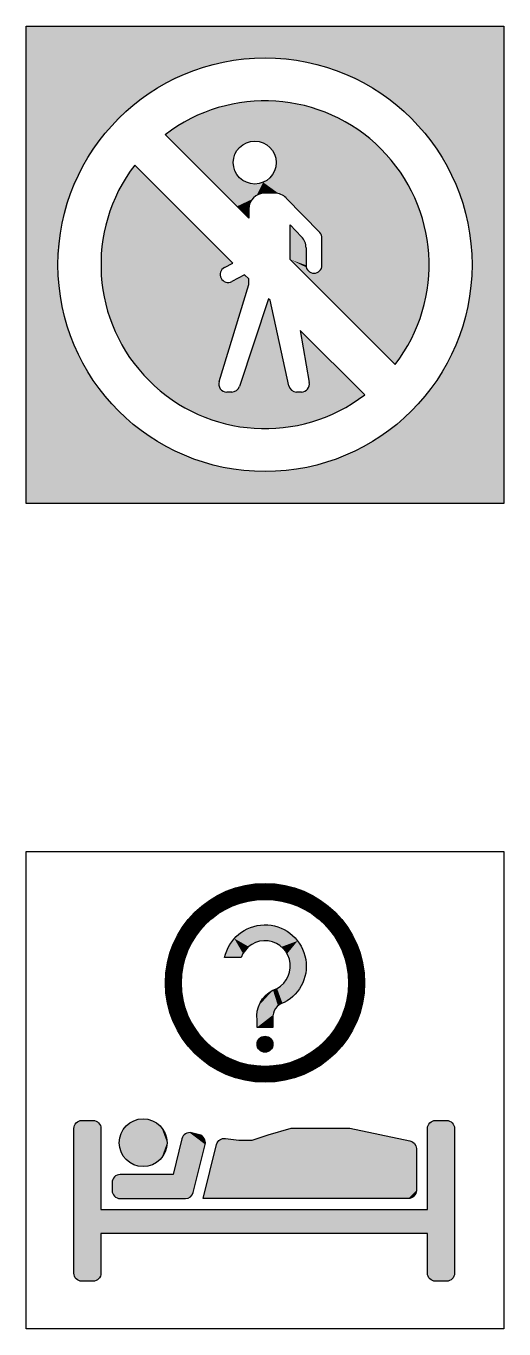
# Model space of a CAD drawing. Extents: x 1216 to 44401, y 2119 to 23617.
# Drawn here: x 34131 to 35131, y 7516 to 10246 of the extents above; entities that cross this region are included whole.
import ezdxf

# ---------------------------------------------------------------- set-up
doc = ezdxf.new("R2010")
doc.units = 0
doc.header["$LTSCALE"] = 10
doc.header["$MEASUREMENT"] = 0
doc.layers.get('0').update_dxf_attribs({"linetype": 'CONTINUOUS'})

# ---------------------------------------------------------------- blocks, each defined once
blk = doc.blocks.new('A$C71E14613')
at = {"color": 142, "true_color": 0x0094d4}
for p, q in [((465.9, 597.8), (291.1, 772.5)), ((432.8, 503.6), (227.5, 708.9)), ((520.3, 650), (499.2, 650)), ((614.5, 567.2), (544.3, 639.8)), ((465.9, 616.7), (465.9, 597.8)), ((552.5, 583.3), (576.5, 558.5)), ((552.5, 511.1), (552.5, 583.3)), ((619.2, 498.9), (619.2, 555.6)), ((585.9, 535.4), (585.9, 498.9)), ((415.1, 494.3), (432.8, 503.6)), ((772.5, 291.1), (552.5, 511.1)), ((457.4, 478.9), (430.6, 464.8)), ((465.9, 470.5), (457.4, 478.9)), ((465.9, 458.7), (465.9, 470.5)), ((404.2, 255.3), (465.9, 458.7)), ((507.6, 428.7), (446.3, 244.7)), ((510.9, 425.5), (507.6, 428.7)), ((549.7, 246.5), (510.9, 425.5)), ((573.8, 362.5), (592.5, 253.5)), ((708.9, 227.5), (573.8, 362.5)), ((430.5, 233.3), (420, 233.3)), ((576.2, 233.3), (566, 233.3))]:
    blk.add_line(p, q, dxfattribs=at)
blk.add_lwpolyline([(0, 0), (0, 1000), (1000, 1000), (1000, 0)], close=True, dxfattribs=at)
for centre, radius in [((500, 500), 433.3), ((478.6, 714.1), 45)]:
    blk.add_circle(centre, radius, dxfattribs=at)
for centre, radius, start, end in [((500, 500), 343.3, 322.5313, 127.4687), ((500, 500), 343.3, 142.5313, 307.4687), ((499.2, 616.7), 33.3, 90, 180), ((520.3, 616.7), 33.3, 44.0322, 90), ((552.5, 535.4), 33.3, 0, 44.0322), ((602.5, 555.6), 16.7, 0, 44.0322), ((422.8, 479.5), 16.7, 117.7458, 207.7458), ((602.5, 498.9), 16.7, 180, 270), ((602.5, 498.9), 16.7, 270, 0), ((422.8, 479.5), 16.7, 207.7458, 297.7458), ((420, 250), 16.7, 161.5651, 270), ((566, 250), 16.7, 192.2251, 270), ((576.2, 250), 16.7, 270, 12.2251), ((430.5, 250), 16.7, 270, 341.5651)]:
    blk.add_arc(centre, radius, start, end, dxfattribs=at)
at = {"color": 142, "linetype": 'CONTINUOUS', "true_color": 0x0094d4}
for points in [[(0, 1000), (351.7, 907.2), (424.6, 926.7)], [(0, 1000), (283.2, 875.2), (351.7, 907.2)], [(851.9, 1000), (0, 1000), (575.1, 926.8)], [(0, 1000), (499.8, 933.3), (575.1, 926.8)], [(0, 1000), (424.6, 926.7), (499.8, 933.3)], [(0, 1000), (221.4, 831.9), (283.2, 875.2)], [(0, 1000), (168, 778.5), (221.4, 831.9)], [(0, 1000), (0, 216.4), (73.2, 575.2)], [(0, 1000), (124.7, 716.6), (168, 778.5)], [(0, 1000), (92.8, 648.2), (124.7, 716.6)], [(0, 1000), (73.2, 575.2), (92.8, 648.2)], [(851.9, 1000), (575.1, 926.8), (648, 907.3)], [(716.5, 875.4), (851.9, 1000), (648, 907.3)], [(851.9, 1000), (716.5, 875.4), (724.3, 870.8)], [(851.9, 1000), (724.3, 870.8), (732, 866)], [(851.9, 1000), (732, 866), (739.6, 861.1)], [(851.9, 1000), (739.6, 861.1), (747.1, 856)], [(851.9, 1000), (747.1, 856), (754.5, 850.8)], [(851.9, 1000), (754.5, 850.8), (761.7, 845.4)], [(851.9, 1000), (761.7, 845.4), (768.9, 839.8)], [(851.9, 1000), (768.9, 839.8), (775.9, 834.1)], [(851.9, 1000), (775.9, 834.1), (782.9, 828.3)], [(851.9, 1000), (782.9, 828.3), (789.7, 822.3)], [(851.9, 1000), (789.7, 822.3), (796.3, 816.2)], [(802.9, 809.9), (851.9, 1000), (796.3, 816.2)], [(802.9, 809.9), (886.7, 1000), (851.9, 1000)], [(1000, 1000), (802.9, 809.9), (822.8, 789.1)], [(1000, 1000), (886.7, 1000), (802.9, 809.9)], [(1000, 1000), (822.8, 789.1), (841.3, 767.1)], [(1000, 1000), (841.3, 767.1), (858.2, 743.8)], [(1000, 1000), (858.2, 743.8), (873.6, 719.5)], [(1000, 1000), (873.6, 719.5), (887.4, 694.2)], [(1000, 1000), (887.4, 694.2), (899.4, 668.1)], [(1000, 1000), (899.4, 668.1), (909.7, 641.2)], [(1000, 1000), (909.7, 641.2), (918.1, 613.7)], [(1000, 1000), (918.1, 613.7), (924.8, 585.8)], [(1000, 1000), (924.8, 585.8), (929.5, 557.4)], [(1000, 1000), (929.4, 441.4), (1000, 0)], [(1000, 1000), (933.3, 500), (929.4, 441.4)], [(1000, 1000), (929.5, 557.4), (932.4, 528.8)], [(1000, 1000), (932.4, 528.8), (933.3, 500)], [(587.4, 832), (291.1, 772.5), (478.6, 759.1)], [(587.4, 832), (316.8, 790.4), (291.1, 772.5)], [(587.4, 832), (344, 805.8), (316.8, 790.4)], [(587.4, 832), (372.5, 818.8), (344, 805.8)], [(587.4, 832), (402, 829.1), (372.5, 818.8)], [(587.4, 832), (432.4, 836.6), (402, 829.1)], [(587.4, 832), (463.3, 841.4), (432.4, 836.6)], [(587.4, 832), (494.5, 843.3), (463.3, 841.4)], [(587.4, 832), (478.6, 759.1), (486.4, 758.5)], [(587.4, 832), (486.4, 758.5), (494, 756.4)], [(587.4, 832), (494, 756.4), (501.1, 753.1)], [(587.4, 832), (525.8, 842.4), (494.5, 843.3)], [(587.4, 832), (501.1, 753.1), (507.5, 748.6)], [(587.4, 832), (507.5, 748.6), (513, 743.1)], [(587.4, 832), (513, 743.1), (517.5, 736.6)], [(587.4, 832), (517.5, 736.6), (520.8, 729.5)], [(520, 696.5), (519.2, 694.9), (587.4, 832)], [(519.2, 694.9), (617.2, 822.7), (587.4, 832)], [(519.2, 694.9), (646.1, 810.7), (617.2, 822.7)], [(520.6, 698.2), (520, 696.5), (587.4, 832)], [(521.2, 699.9), (520.6, 698.2), (587.4, 832)], [(587.4, 832), (520.8, 729.5), (522.9, 721.9)], [(521.8, 701.6), (521.2, 699.9), (587.4, 832)], [(522.3, 703.4), (521.8, 701.6), (587.4, 832)], [(522.7, 705.1), (522.3, 703.4), (587.4, 832)], [(523, 706.9), (522.7, 705.1), (587.4, 832)], [(523.6, 714.1), (587.4, 832), (522.9, 721.9)], [(523.2, 708.7), (523, 706.9), (587.4, 832)], [(523.4, 710.5), (523.2, 708.7), (587.4, 832)], [(523.5, 712.3), (523.4, 710.5), (587.4, 832)], [(523.6, 714.1), (523.5, 712.3), (587.4, 832)], [(587.4, 832), (556.8, 838.6), (525.8, 842.4)], [(519.2, 694.9), (518.4, 693.2), (646.1, 810.7)], [(763.4, 720.3), (646.1, 810.7), (518.4, 693.2)], [(763.4, 720.3), (657.3, 805.2), (646.1, 810.7)], [(763.4, 720.3), (668.2, 799.3), (657.3, 805.2)], [(763.4, 720.3), (678.9, 793), (668.2, 799.3)], [(763.4, 720.3), (689.4, 786.3), (678.9, 793)], [(291.1, 772.5), (456.1, 753.1), (463.2, 756.4)], [(291.1, 772.5), (449.6, 748.6), (456.1, 753.1)], [(291.1, 772.5), (444.1, 743.1), (449.6, 748.6)], [(291.1, 772.5), (439.6, 736.6), (444.1, 743.1)], [(291.1, 772.5), (436.3, 729.5), (439.6, 736.6)], [(291.1, 772.5), (434.2, 721.9), (436.3, 729.5)], [(291.1, 772.5), (433.6, 714.1), (434.2, 721.9)], [(291.1, 772.5), (434.2, 706.8), (433.6, 714.1)], [(291.1, 772.5), (441.3, 622.3), (434.2, 706.8)], [(291.1, 772.5), (470.7, 758.5), (478.6, 759.1)], [(291.1, 772.5), (463.2, 756.4), (470.7, 758.5)], [(763.4, 720.3), (699.7, 779.3), (689.4, 786.3)], [(763.4, 720.3), (709.7, 771.9), (699.7, 779.3)], [(763.4, 720.3), (719.4, 764.1), (709.7, 771.9)], [(763.4, 720.3), (728.8, 756), (719.4, 764.1)], [(763.4, 720.3), (737.9, 747.5), (728.8, 756)], [(763.4, 720.3), (746.7, 738.8), (737.9, 747.5)], [(763.4, 720.3), (755.2, 729.7), (746.7, 738.8)], [(763.4, 720.3), (496.1, 672.7), (539.2, 644.1)], [(763.4, 720.3), (498.4, 673.7), (496.1, 672.7)], [(763.4, 720.3), (500.7, 675), (498.4, 673.7)], [(763.4, 720.3), (502.9, 676.3), (500.7, 675)], [(763.4, 720.3), (505, 677.7), (502.9, 676.3)], [(763.4, 720.3), (507.1, 679.3), (505, 677.7)], [(763.4, 720.3), (509, 681), (507.1, 679.3)], [(763.4, 720.3), (510.9, 682.8), (509, 681)], [(763.4, 720.3), (512.6, 684.7), (510.9, 682.8)], [(763.4, 720.3), (514.2, 686.7), (512.6, 684.7)], [(763.4, 720.3), (515.8, 688.8), (514.2, 686.7)], [(763.4, 720.3), (517.2, 691), (515.8, 688.8)], [(763.4, 720.3), (518.4, 693.2), (517.2, 691)], [(763.4, 720.3), (539.2, 644.1), (541, 642.8)], [(763.4, 720.3), (541, 642.8), (542.7, 641.4)], [(763.4, 720.3), (542.7, 641.4), (544.3, 639.8)], [(763.4, 720.3), (544.3, 639.8), (614.5, 567.2)], [(763.4, 720.3), (614.5, 567.2), (615.2, 566.4)], [(763.4, 720.3), (615.2, 566.4), (615.9, 565.6)], [(763.4, 720.3), (615.9, 565.6), (616.5, 564.7)], [(763.4, 720.3), (616.5, 564.7), (617, 563.8)], [(763.4, 720.3), (617, 490.5), (634.8, 428.8)], [(763.4, 720.3), (617.9, 492.5), (617, 490.5)], [(763.4, 720.3), (617, 563.8), (617.5, 562.8)], [(763.4, 720.3), (617.5, 562.8), (618, 561.8)], [(763.4, 720.3), (618.6, 494.5), (617.9, 492.5)], [(763.4, 720.3), (618, 561.8), (618.3, 560.8)], [(763.4, 720.3), (618.3, 560.8), (618.6, 559.8)], [(763.4, 720.3), (619, 496.7), (618.6, 494.5)], [(763.4, 720.3), (618.6, 559.8), (618.9, 558.8)], [(763.4, 720.3), (618.9, 558.8), (619.1, 557.7)], [(763.4, 720.3), (619.2, 498.9), (619, 496.7)], [(763.4, 720.3), (619.1, 557.7), (619.2, 556.7)], [(763.4, 720.3), (619.2, 555.6), (619.2, 498.9)], [(763.4, 720.3), (619.2, 556.7), (619.2, 555.6)], [(763.4, 720.3), (634.8, 428.8), (772.5, 291.1)], [(763.4, 720.3), (836.2, 430.5), (841.9, 468.7)], [(763.4, 720.3), (826.3, 393.2), (836.2, 430.5)], [(763.4, 720.3), (812.2, 357.2), (826.3, 393.2)], [(763.4, 720.3), (794.2, 323.1), (812.2, 357.2)], [(763.4, 720.3), (772.5, 291.1), (794.2, 323.1)], [(763.4, 720.3), (805.9, 655.9), (786.4, 689.3)], [(763.4, 720.3), (821.5, 620.6), (805.9, 655.9)], [(763.4, 720.3), (833, 583.7), (821.5, 620.6)], [(763.4, 720.3), (840.3, 545.8), (833, 583.7)], [(763.4, 720.3), (843.3, 507.3), (840.3, 545.8)], [(763.4, 720.3), (841.9, 468.7), (843.3, 507.3)], [(227.5, 708.9), (156.7, 493.3), (158.5, 464.5)], [(227.5, 708.9), (157.4, 522.2), (156.7, 493.3)], [(227.5, 708.9), (160.5, 550.9), (157.4, 522.2)], [(227.5, 708.9), (158.5, 464.5), (162.7, 435.9)], [(227.5, 708.9), (166, 579.3), (160.5, 550.9)], [(227.5, 708.9), (162.7, 435.9), (169.3, 407.8)], [(227.5, 708.9), (173.8, 607.1), (166, 579.3)], [(227.5, 708.9), (169.3, 407.8), (178.2, 380.3)], [(227.5, 708.9), (184, 634.2), (173.8, 607.1)], [(227.5, 708.9), (178.2, 380.3), (375, 561.3)], [(227.5, 708.9), (196.4, 660.3), (184, 634.2)], [(227.5, 708.9), (210.9, 685.2), (196.4, 660.3)], [(441.3, 622.3), (436, 699.6), (434.2, 706.8)], [(441.3, 622.3), (438.9, 692.9), (436, 699.6)], [(441.3, 622.3), (442.9, 686.7), (438.9, 692.9)], [(441.3, 622.3), (447.9, 681.2), (442.9, 686.7)], [(441.3, 622.3), (453.7, 676.6), (447.9, 681.2)], [(441.3, 622.3), (460.1, 673.1), (453.7, 676.6)], [(441.3, 622.3), (467.1, 670.6), (460.1, 673.1)], [(441.3, 622.3), (496.1, 672.7), (489, 670.4)], [(496.1, 672.7), (441.3, 622.3), (482.5, 645.5)], [(441.3, 622.3), (474.4, 669.3), (467.1, 670.6)], [(441.3, 622.3), (489, 670.4), (481.8, 669.2)], [(441.3, 622.3), (481.8, 669.2), (474.4, 669.3)], [(496.1, 672.7), (482.5, 645.5), (486.4, 647.5)], [(496.1, 672.7), (486.4, 647.5), (490.6, 648.9)], [(496.1, 672.7), (490.6, 648.9), (494.8, 649.7)], [(496.1, 672.7), (494.8, 649.7), (499.2, 650)], [(496.1, 672.7), (537.3, 645.3), (539.2, 644.1)], [(496.1, 672.7), (535.3, 646.4), (537.3, 645.3)], [(496.1, 672.7), (533.3, 647.4), (535.3, 646.4)], [(496.1, 672.7), (531.2, 648.2), (533.3, 647.4)], [(496.1, 672.7), (529.1, 648.8), (531.2, 648.2)], [(496.1, 672.7), (526.9, 649.3), (529.1, 648.8)], [(496.1, 672.7), (524.7, 649.7), (526.9, 649.3)], [(496.1, 672.7), (522.5, 649.9), (524.7, 649.7)], [(496.1, 672.7), (520.3, 650), (522.5, 649.9)], [(496.1, 672.7), (499.2, 650), (520.3, 650)], [(441.3, 622.3), (478.9, 643.1), (482.5, 645.5)], [(441.3, 622.3), (475.6, 640.2), (478.9, 643.1)], [(441.3, 622.3), (472.7, 637), (475.6, 640.2)], [(441.3, 622.3), (470.3, 633.3), (472.7, 637)], [(441.3, 622.3), (468.4, 629.4), (470.3, 633.3)], [(441.3, 622.3), (467, 625.3), (468.4, 629.4)], [(441.3, 622.3), (466.1, 621), (467, 625.3)], [(441.3, 622.3), (465.9, 616.7), (466.1, 621)], [(441.3, 622.3), (465.9, 597.8), (465.9, 616.7)], [(0, 216.4), (66.7, 500), (73.2, 575.2)], [(585.9, 498.9), (552.5, 583.3), (552.5, 511.1)], [(585.9, 498.9), (576.5, 558.5), (552.5, 583.3)], [(178.2, 380.3), (415.1, 494.3), (375, 561.3)], [(415.1, 494.3), (432.8, 503.6), (375, 561.3)], [(585.9, 498.9), (577.9, 557), (576.5, 558.5)], [(585.9, 498.9), (579.3, 555.3), (577.9, 557)], [(585.9, 498.9), (580.5, 553.5), (579.3, 555.3)], [(585.9, 498.9), (581.6, 551.7), (580.5, 553.5)], [(585.9, 498.9), (582.6, 549.8), (581.6, 551.7)], [(585.9, 498.9), (583.4, 547.9), (582.6, 549.8)], [(585.9, 498.9), (584.2, 545.9), (583.4, 547.9)], [(585.9, 498.9), (584.8, 543.8), (584.2, 545.9)], [(585.9, 498.9), (585.2, 541.7), (584.8, 543.8)], [(585.9, 498.9), (585.6, 539.6), (585.2, 541.7)], [(585.9, 498.9), (585.8, 537.5), (585.6, 539.6)], [(585.9, 498.9), (585.9, 535.4), (585.8, 537.5)], [(0, 216.4), (67, 484.1), (66.7, 500)], [(178.2, 380.3), (413.2, 493.2), (415.1, 494.3)], [(178.2, 380.3), (411.5, 491.8), (413.2, 493.2)], [(178.2, 380.3), (410, 490.2), (411.5, 491.8)], [(589.3, 488.7), (552.5, 511.1), (634.8, 428.8)], [(589.3, 488.7), (588.1, 490.5), (552.5, 511.1)], [(588.1, 490.5), (587.1, 492.5), (552.5, 511.1)], [(587.1, 492.5), (586.4, 494.5), (552.5, 511.1)], [(586.4, 494.5), (586, 496.7), (552.5, 511.1)], [(586, 496.7), (585.9, 498.9), (552.5, 511.1)], [(0, 216.4), (67.8, 468.3), (67, 484.1)], [(0, 216.4), (69.3, 452.5), (67.8, 468.3)], [(178.2, 380.3), (408.8, 488.4), (410, 490.2)], [(178.2, 380.3), (407.7, 486.5), (408.8, 488.4)], [(178.2, 380.3), (406.9, 484.5), (407.7, 486.5)], [(178.2, 380.3), (406.4, 482.4), (406.9, 484.5)], [(178.2, 380.3), (406.2, 480.2), (406.4, 482.4)], [(178.2, 380.3), (404.2, 255.3), (406.2, 480.2)], [(404.2, 255.3), (406.2, 478), (406.2, 480.2)], [(404.2, 255.3), (457.4, 478.9), (430.6, 464.8)], [(404.2, 255.3), (465.9, 470.5), (457.4, 478.9)], [(404.2, 255.3), (406.6, 475.9), (406.2, 478)], [(404.2, 255.3), (407.2, 473.8), (406.6, 475.9)], [(404.2, 255.3), (408.1, 471.8), (407.2, 473.8)], [(404.2, 255.3), (409.2, 469.9), (408.1, 471.8)], [(404.2, 255.3), (465.9, 458.7), (465.9, 470.5)], [(404.2, 255.3), (410.6, 468.2), (409.2, 469.9)], [(404.2, 255.3), (412.2, 466.7), (410.6, 468.2)], [(404.2, 255.3), (414, 465.4), (412.2, 466.7)], [(404.2, 255.3), (415.9, 464.4), (414, 465.4)], [(404.2, 255.3), (430.6, 464.8), (428.6, 463.9)], [(404.2, 255.3), (417.9, 463.6), (415.9, 464.4)], [(590.7, 487.1), (589.3, 488.7), (634.8, 428.8)], [(592.4, 485.6), (590.7, 487.1), (634.8, 428.8)], [(594.2, 484.4), (592.4, 485.6), (634.8, 428.8)], [(596.1, 483.5), (594.2, 484.4), (634.8, 428.8)], [(598.2, 482.8), (596.1, 483.5), (634.8, 428.8)], [(600.3, 482.3), (598.2, 482.8), (634.8, 428.8)], [(602.5, 482.2), (600.3, 482.3), (634.8, 428.8)], [(604.7, 482.3), (602.5, 482.2), (634.8, 428.8)], [(606.8, 482.8), (604.7, 482.3), (634.8, 428.8)], [(608.9, 483.5), (606.8, 482.8), (634.8, 428.8)], [(610.9, 484.4), (608.9, 483.5), (634.8, 428.8)], [(612.7, 485.6), (610.9, 484.4), (634.8, 428.8)], [(614.3, 487.1), (612.7, 485.6), (634.8, 428.8)], [(615.7, 488.7), (614.3, 487.1), (634.8, 428.8)], [(617, 490.5), (615.7, 488.7), (634.8, 428.8)], [(0, 216.4), (71.3, 436.7), (69.3, 452.5)], [(0, 216.4), (73.9, 421.1), (71.3, 436.7)], [(404.2, 255.3), (428.6, 463.9), (426.5, 463.3)], [(404.2, 255.3), (420, 463.1), (417.9, 463.6)], [(404.2, 255.3), (426.5, 463.3), (424.4, 462.9)], [(404.2, 255.3), (422.2, 462.9), (420, 463.1)], [(404.2, 255.3), (424.4, 462.9), (422.2, 462.9)], [(929.4, 441.4), (917.5, 383.9), (1000, 0)], [(0, 216.4), (77.1, 405.5), (73.9, 421.1)], [(514.9, 157), (507.6, 428.7), (446.3, 244.7)], [(514.9, 157), (510.9, 425.5), (507.6, 428.7)], [(514.9, 157), (549.7, 246.5), (510.9, 425.5)], [(0, 216.4), (80.8, 390.1), (77.1, 405.5)], [(0, 216.4), (85.1, 374.8), (80.8, 390.1)], [(917.5, 383.9), (898, 328.5), (1000, 0)], [(0, 216.4), (90, 359.7), (85.1, 374.8)], [(0, 216.4), (95.4, 344.8), (90, 359.7)], [(178.2, 380.3), (403.5, 252.7), (404.2, 255.3)], [(178.2, 380.3), (403.3, 250.1), (403.5, 252.7)], [(178.2, 380.3), (403.5, 247.5), (403.3, 250.1)], [(178.2, 380.3), (404.1, 244.9), (403.5, 247.5)], [(178.2, 380.3), (405.1, 242.5), (404.1, 244.9)], [(178.2, 380.3), (406.4, 240.3), (405.1, 242.5)], [(178.2, 380.3), (408.1, 238.3), (406.4, 240.3)], [(178.2, 380.3), (410.1, 236.5), (408.1, 238.3)], [(178.2, 380.3), (408.1, 169.2), (443.2, 161.4)], [(178.2, 380.3), (373.9, 180.6), (408.1, 169.2)], [(178.2, 380.3), (341.2, 195.6), (373.9, 180.6)], [(178.2, 380.3), (310.2, 213.9), (341.2, 195.6)], [(178.2, 380.3), (281.3, 235.3), (310.2, 213.9)], [(178.2, 380.3), (514.9, 157), (410.1, 236.5)], [(178.2, 380.3), (478.9, 157.3), (514.9, 157)], [(178.2, 380.3), (443.2, 161.4), (478.9, 157.3)], [(178.2, 380.3), (254.8, 259.7), (281.3, 235.3)], [(178.2, 380.3), (231, 286.6), (254.8, 259.7)], [(178.2, 380.3), (210.2, 316), (231, 286.6)], [(178.2, 380.3), (192.5, 347.3), (210.2, 316)], [(573.8, 362.5), (582.7, 310.7), (595.9, 340.5)], [(0, 216.4), (101.4, 330.1), (95.4, 344.8)], [(0, 216.4), (107.9, 315.6), (101.4, 330.1)], [(595.9, 340.5), (582.7, 310.7), (592.5, 253.5)], [(595.9, 340.5), (592.5, 253.5), (592.8, 251.1)], [(600.7, 171.8), (595.9, 340.5), (592.8, 248.6)], [(595.9, 340.5), (592.8, 251.1), (592.8, 248.6)], [(600.7, 171.8), (708.9, 227.5), (595.9, 340.5)], [(898, 328.5), (871.1, 276.3), (1000, 0)], [(125.9, 281.3), (107.9, 315.6), (0, 216.4)], [(147, 248.7), (125.9, 281.3), (0, 0)], [(125.9, 281.3), (0, 216.4), (0, 0)], [(871.1, 276.3), (837.4, 228.1), (1000, 0)], [(170.8, 218.2), (147, 248.7), (0, 0)], [(514.9, 157), (549.8, 246), (549.7, 246.5)], [(514.9, 157), (549.9, 245.5), (549.8, 246)], [(600.7, 171.8), (592.4, 246.2), (591.7, 243.8)], [(600.7, 171.8), (592.8, 248.6), (592.4, 246.2)], [(514.9, 157), (412.4, 235.2), (410.1, 236.5)], [(514.9, 157), (414.8, 234.2), (412.4, 235.2)], [(514.9, 157), (417.4, 233.5), (414.8, 234.2)], [(514.9, 157), (420, 233.3), (417.4, 233.5)], [(514.9, 157), (430.5, 233.3), (420, 233.3)], [(514.9, 157), (432.2, 233.4), (430.5, 233.3)], [(514.9, 157), (434, 233.7), (432.2, 233.4)], [(514.9, 157), (435.6, 234.1), (434, 233.7)], [(514.9, 157), (437.2, 234.8), (435.6, 234.1)], [(514.9, 157), (438.8, 235.5), (437.2, 234.8)], [(514.9, 157), (440.3, 236.5), (438.8, 235.5)], [(514.9, 157), (441.6, 237.6), (440.3, 236.5)], [(514.9, 157), (442.8, 238.8), (441.6, 237.6)], [(514.9, 157), (443.9, 240.1), (442.8, 238.8)], [(514.9, 157), (444.9, 241.6), (443.9, 240.1)], [(514.9, 157), (445.7, 243.1), (444.9, 241.6)], [(514.9, 157), (446.3, 244.7), (445.7, 243.1)], [(514.9, 157), (550.1, 245), (549.9, 245.5)], [(514.9, 157), (550.2, 244.6), (550.1, 245)], [(514.9, 157), (550.4, 244.1), (550.2, 244.6)], [(514.9, 157), (550.6, 243.6), (550.4, 244.1)], [(514.9, 157), (550.8, 243.2), (550.6, 243.6)], [(514.9, 157), (551, 242.7), (550.8, 243.2)], [(514.9, 157), (551.2, 242.3), (551, 242.7)], [(514.9, 157), (551.4, 241.8), (551.2, 242.3)], [(514.9, 157), (551.7, 241.4), (551.4, 241.8)], [(514.9, 157), (552, 241), (551.7, 241.4)], [(552.8, 239.8), (552, 241), (514.9, 157)], [(552.8, 239.8), (514.9, 157), (532.3, 158.2)], [(552.8, 239.8), (532.3, 158.2), (549.7, 160.3)], [(552.8, 239.8), (549.7, 160.3), (566.9, 163.2)], [(553.6, 238.8), (552.8, 239.8), (600.7, 171.8)], [(552.8, 239.8), (583.9, 167.1), (600.7, 171.8)], [(552.8, 239.8), (566.9, 163.2), (583.9, 167.1)], [(554.6, 237.8), (553.6, 238.8), (600.7, 171.8)], [(555.7, 236.9), (554.6, 237.8), (600.7, 171.8)], [(556.8, 236.1), (555.7, 236.9), (600.7, 171.8)], [(558, 235.4), (556.8, 236.1), (600.7, 171.8)], [(559.2, 234.8), (558, 235.4), (600.7, 171.8)], [(560.5, 234.2), (559.2, 234.8), (600.7, 171.8)], [(561.8, 233.9), (560.5, 234.2), (600.7, 171.8)], [(563.2, 233.6), (561.8, 233.9), (600.7, 171.8)], [(564.6, 233.4), (563.2, 233.6), (600.7, 171.8)], [(566, 233.3), (564.6, 233.4), (600.7, 171.8)], [(576.2, 233.3), (566, 233.3), (600.7, 171.8)], [(576.2, 233.3), (600.7, 171.8), (578.7, 233.5)], [(600.7, 171.8), (581.1, 234.1), (578.7, 233.5)], [(600.7, 171.8), (583.4, 235), (581.1, 234.1)], [(600.7, 171.8), (585.5, 236.2), (583.4, 235)], [(600.7, 171.8), (587.5, 237.7), (585.5, 236.2)], [(600.7, 171.8), (589.2, 239.5), (587.5, 237.7)], [(600.7, 171.8), (590.6, 241.6), (589.2, 239.5)], [(600.7, 171.8), (591.7, 243.8), (590.6, 241.6)], [(600.7, 171.8), (694.7, 217.2), (708.9, 227.5)], [(837.4, 228.1), (797.6, 185), (1000, 0)], [(197.4, 189.9), (170.8, 218.2), (0, 0)], [(600.7, 171.8), (680.1, 207.7), (694.7, 217.2)], [(600.7, 171.8), (665, 198.9), (680.1, 207.7)], [(600.7, 171.8), (649.5, 190.9), (665, 198.9)], [(226.3, 164), (197.4, 189.9), (0, 0)], [(445.7, 0), (226.3, 164), (0, 0)], [(445.7, 0), (257.4, 140.9), (226.3, 164)], [(600.7, 171.8), (633.6, 183.7), (649.5, 190.9)], [(600.7, 171.8), (617.3, 177.3), (633.6, 183.7)], [(797.6, 185), (752.3, 147.7), (1000, 0)], [(445.7, 0), (290.5, 120.7), (257.4, 140.9)], [(752.3, 147.7), (702.3, 116.8), (1000, 0)], [(445.7, 0), (325.3, 103.4), (290.5, 120.7)], [(702.3, 116.8), (648.6, 92.9), (1000, 0)], [(445.7, 0), (361.4, 89.4), (325.3, 103.4)], [(445.7, 0), (398.7, 78.7), (361.4, 89.4)], [(648.6, 92.9), (592.2, 76.6), (1000, 0)], [(445.7, 0), (436.8, 71.3), (398.7, 78.7)], [(445.7, 0), (475.4, 67.4), (436.8, 71.3)], [(534.1, 68), (445.7, 0), (1000, 0)], [(534.1, 68), (475.4, 67.4), (445.7, 0)], [(592.2, 76.6), (534.1, 68), (1000, 0)]]:
    blk.add_solid(points, dxfattribs=at)
blk = doc.blocks.new('A$C36A2222C')
at = {"color": 142, "true_color": 0x0094d4}
blk.add_lwpolyline([(0, 0), (0, 1000), (1000, 1000), (1000, 0)], close=True, dxfattribs=at)
at = {"color": 142, "true_color": 0x0094d4, "const_width": 33.3}
blk.add_lwpolyline([(691.7, 725, 1), (308.3, 725, 1)], format="xyb", close=True, dxfattribs=at)
at = {"color": 142, "true_color": 0x0094d4}
blk.add_lwpolyline([(516.7, 656), (516.7, 631.8), (483.3, 631.8), (483.3, 646.7, -0.313204), (516.7, 709.8, 1.600754), (450, 778.1), (415.5, 778.1, -1.577824), (539.9, 683.6, 0.370698), (516.7, 650.1)], format="xyb", dxfattribs=at)
for points in [[(840, 250), (840, 420, -0.414214), (856.7, 436.7), (880, 436.7, -0.414214), (896.7, 420), (896.7, 116.7, -0.414214), (880, 100), (856.7, 100, -0.414214), (840, 116.7), (840, 200), (156.7, 200), (156.7, 116.7, -0.414214), (140, 100), (116.7, 100, -0.414214), (100, 116.7), (100, 420, -0.414214), (116.7, 436.7), (140, 436.7, -0.414214), (156.7, 420), (156.7, 250)], [(333.6, 273.3, 0.344733), (349.8, 286), (374.7, 386.6, 0.414214), (362.6, 406.8), (346.4, 410.8, 0.414214), (326.2, 398.6), (307.5, 323.3), (196.7, 323.3, 0.414214), (180, 306.7), (180, 290, 0.414214), (196.7, 273.3)], [(554.4, 420.8), (677.3, 420.8), (803.4, 394.1, -0.354431), (816.7, 377.8), (816.7, 290, -0.414214), (800, 273.3), (370.7, 273.3), (398.8, 386.7, -0.379881), (417, 399.2), (445.4, 395.7), (473.4, 395.7), (506.9, 406.8)]]:
    blk.add_lwpolyline(points, format="xyb", close=True, dxfattribs=at)
for centre, radius in [((500, 725), 208.3), ((500, 725), 175), ((500, 596.5), 16.7), ((244.9, 390.2), 50)]:
    blk.add_circle(centre, radius, dxfattribs=at)
at = {"color": 142, "linetype": 'CONTINUOUS', "true_color": 0x0094d4}
for points in [[(568.3, 813.1), (503.2, 846.5), (488.1, 845.8)], [(568.3, 813.1), (518.2, 844.7), (503.2, 846.5)], [(568.3, 813.1), (446.8, 828.3), (435.8, 818)], [(568.3, 813.1), (459.5, 836.5), (446.8, 828.3)], [(568.3, 813.1), (473.4, 842.4), (459.5, 836.5)], [(568.3, 813.1), (488.1, 845.8), (473.4, 842.4)], [(568.3, 813.1), (532.6, 840.2), (518.2, 844.7)], [(568.3, 813.1), (546, 833.3), (532.6, 840.2)], [(568.3, 813.1), (558, 824.2), (546, 833.3)], [(435.8, 818), (415.5, 778.1), (450, 778.1)], [(435.8, 818), (419.9, 792.5), (415.5, 778.1)], [(435.8, 818), (426.7, 806), (419.9, 792.5)], [(568.3, 813.1), (435.8, 818), (500.3, 813.3)], [(435.8, 818), (491, 812.5), (500.3, 813.3)], [(435.8, 818), (481.9, 810.1), (491, 812.5)], [(435.8, 818), (473.5, 806.2), (481.9, 810.1)], [(435.8, 818), (465.8, 800.8), (473.5, 806.2)], [(435.8, 818), (459.3, 794.2), (465.8, 800.8)], [(435.8, 818), (453.9, 786.5), (459.3, 794.2)], [(435.8, 818), (450, 778.1), (453.9, 786.5)], [(568.3, 813.1), (500.3, 813.3), (509.6, 812.4)], [(568.3, 813.1), (509.6, 812.4), (518.5, 809.9)], [(568.3, 813.1), (518.5, 809.9), (527, 805.9)], [(568.3, 813.1), (527, 805.9), (534.6, 800.5)], [(568.3, 813.1), (534.6, 800.5), (541.1, 793.8)], [(536.5, 682.5), (568.3, 813.1), (552.1, 749.9)], [(536.5, 682.5), (576.5, 800.4), (568.3, 813.1)], [(536.5, 682.5), (582.3, 786.5), (576.5, 800.4)], [(568.3, 813.1), (541.1, 793.8), (546.3, 786.1)], [(568.3, 813.1), (546.3, 786.1), (550.1, 777.6)], [(568.3, 813.1), (550.1, 777.6), (552.4, 768.5)], [(568.3, 813.1), (553.1, 759.2), (552.1, 749.9)], [(568.3, 813.1), (552.4, 768.5), (553.1, 759.2)], [(536.5, 682.5), (585.6, 771.8), (582.3, 786.5)], [(536.5, 682.5), (586.3, 756.7), (585.6, 771.8)], [(536.5, 682.5), (584.4, 741.7), (586.3, 756.7)], [(536.5, 682.5), (552.1, 749.9), (549.5, 741)], [(536.5, 682.5), (579.9, 727.3), (584.4, 741.7)], [(536.5, 682.5), (549.5, 741), (545.3, 732.6)], [(516.7, 709.8), (482.9, 653), (483.3, 646.7)], [(516.7, 709.8), (483.1, 659.4), (482.9, 653)], [(516.7, 709.8), (483.9, 665.6), (483.1, 659.4)], [(516.7, 709.8), (483.3, 631.8), (524.6, 674.2)], [(516.7, 709.8), (483.3, 646.7), (483.3, 631.8)], [(516.7, 709.8), (485.4, 671.8), (483.9, 665.6)], [(516.7, 709.8), (487.5, 677.8), (485.4, 671.8)], [(516.7, 709.8), (490.1, 683.5), (487.5, 677.8)], [(516.7, 709.8), (493.4, 688.9), (490.1, 683.5)], [(516.7, 709.8), (497.1, 694), (493.4, 688.9)], [(516.7, 709.8), (501.4, 698.7), (497.1, 694)], [(516.7, 709.8), (506.1, 702.9), (501.4, 698.7)], [(516.7, 709.8), (511.2, 706.6), (506.1, 702.9)], [(516.7, 709.8), (536.5, 682.5), (525.2, 713.5)], [(516.7, 709.8), (533.1, 681), (536.5, 682.5)], [(516.7, 709.8), (530, 679.1), (533.1, 681)], [(516.7, 709.8), (527.2, 676.8), (530, 679.1)], [(516.7, 709.8), (524.6, 674.2), (527.2, 676.8)], [(536.5, 682.5), (533, 718.7), (525.2, 713.5)], [(536.5, 682.5), (539.8, 725.1), (533, 718.7)], [(536.5, 682.5), (545.3, 732.6), (539.8, 725.1)], [(536.5, 682.5), (572.9, 713.9), (579.9, 727.3)], [(536.5, 682.5), (563.8, 701.9), (572.9, 713.9)], [(536.5, 682.5), (552.7, 691.7), (563.8, 701.9)], [(536.5, 682.5), (539.9, 683.6), (552.7, 691.7)], [(483.3, 631.8), (522.3, 671.4), (524.6, 674.2)], [(483.3, 631.8), (520.4, 668.3), (522.3, 671.4)], [(483.3, 631.8), (518.8, 665), (520.4, 668.3)], [(483.3, 631.8), (517.6, 661.5), (518.8, 665)], [(483.3, 631.8), (516.9, 658), (517.6, 661.5)], [(483.3, 631.8), (516.6, 654.3), (516.9, 658)], [(483.3, 631.8), (516.7, 650.7), (516.6, 654.3)], [(483.3, 631.8), (516.7, 631.8), (516.7, 650.7)], [(516.7, 596.5), (484.3, 602.2), (483.6, 599.4)], [(516.7, 596.5), (485.6, 604.8), (484.3, 602.2)], [(516.7, 596.5), (487.2, 607.2), (485.6, 604.8)], [(516.7, 596.5), (489.3, 609.2), (487.2, 607.2)], [(516.7, 596.5), (491.7, 610.9), (489.3, 609.2)], [(516.7, 596.5), (494.3, 612.1), (491.7, 610.9)], [(516.7, 596.5), (497.1, 612.9), (494.3, 612.1)], [(516.7, 596.5), (500, 613.1), (497.1, 612.9)], [(516.7, 596.5), (502.9, 612.9), (500, 613.1)], [(516.7, 596.5), (505.7, 612.1), (502.9, 612.9)], [(516.7, 596.5), (508.3, 610.9), (505.7, 612.1)], [(516.7, 596.5), (510.7, 609.2), (508.3, 610.9)], [(516.7, 596.5), (512.8, 607.2), (510.7, 609.2)], [(516.7, 596.5), (514.4, 604.8), (512.8, 607.2)], [(516.7, 596.5), (515.7, 602.2), (514.4, 604.8)], [(516.7, 596.5), (516.4, 599.4), (515.7, 602.2)], [(516.7, 596.5), (483.6, 599.4), (483.3, 596.5)], [(516.7, 596.5), (483.3, 596.5), (483.6, 593.6)], [(516.7, 596.5), (483.6, 593.6), (484.3, 590.8)], [(516.7, 596.5), (484.3, 590.8), (485.6, 588.1)], [(516.7, 596.5), (485.6, 588.1), (487.2, 585.7)], [(516.7, 596.5), (487.2, 585.7), (489.3, 583.7)], [(516.7, 596.5), (489.3, 583.7), (491.7, 582)], [(516.7, 596.5), (491.7, 582), (494.3, 580.8)], [(516.7, 596.5), (494.3, 580.8), (497.1, 580)], [(516.7, 596.5), (497.1, 580), (500, 579.8)], [(516.7, 596.5), (500, 579.8), (502.9, 580)], [(516.7, 596.5), (502.9, 580), (505.7, 580.8)], [(516.7, 596.5), (505.7, 580.8), (508.3, 582)], [(516.7, 596.5), (508.3, 582), (510.7, 583.7)], [(516.7, 596.5), (510.7, 583.7), (512.8, 585.7)], [(516.7, 596.5), (512.8, 585.7), (514.4, 588.1)], [(516.7, 596.5), (514.4, 588.1), (515.7, 590.8)], [(516.7, 596.5), (515.7, 590.8), (516.4, 593.6)], [(294.9, 390.2), (227.8, 437.2), (219.9, 433.5)], [(294.9, 390.2), (236.3, 439.4), (227.8, 437.2)], [(294.9, 390.2), (244.9, 440.2), (236.3, 439.4)], [(294.9, 390.2), (253.6, 439.4), (244.9, 440.2)], [(294.9, 390.2), (262, 437.2), (253.6, 439.4)], [(294.9, 390.2), (269.9, 433.5), (262, 437.2)], [(156.7, 250), (100.1, 422.2), (100, 420)], [(156.7, 250), (100, 420), (100, 116.7)], [(156.7, 250), (100.6, 424.3), (100.1, 422.2)], [(156.7, 250), (101.3, 426.4), (100.6, 424.3)], [(156.7, 250), (102.2, 428.3), (101.3, 426.4)], [(156.7, 250), (103.4, 430.1), (102.2, 428.3)], [(156.7, 250), (104.9, 431.8), (103.4, 430.1)], [(156.7, 250), (106.5, 433.2), (104.9, 431.8)], [(156.7, 250), (108.3, 434.4), (106.5, 433.2)], [(156.7, 250), (110.3, 435.4), (108.3, 434.4)], [(156.7, 250), (112.4, 436.1), (110.3, 435.4)], [(156.7, 250), (114.5, 436.5), (112.4, 436.1)], [(156.7, 250), (116.7, 436.7), (114.5, 436.5)], [(156.7, 250), (140, 436.7), (116.7, 436.7)], [(156.7, 250), (142.2, 436.5), (140, 436.7)], [(156.7, 250), (144.3, 436.1), (142.2, 436.5)], [(156.7, 250), (146.4, 435.4), (144.3, 436.1)], [(156.7, 250), (148.3, 434.4), (146.4, 435.4)], [(156.7, 250), (150.1, 433.2), (148.3, 434.4)], [(156.7, 250), (151.8, 431.8), (150.1, 433.2)], [(156.7, 250), (153.2, 430.1), (151.8, 431.8)], [(156.7, 250), (154.4, 428.3), (153.2, 430.1)], [(156.7, 250), (155.4, 426.4), (154.4, 428.3)], [(156.7, 250), (156.1, 424.3), (155.4, 426.4)], [(156.7, 250), (156.5, 422.2), (156.1, 424.3)], [(156.7, 250), (156.7, 420), (156.5, 422.2)], [(294.9, 390.2), (201.6, 415.2), (198, 407.3)], [(294.9, 390.2), (206.6, 422.3), (201.6, 415.2)], [(294.9, 390.2), (212.8, 428.5), (206.6, 422.3)], [(294.9, 390.2), (219.9, 433.5), (212.8, 428.5)], [(294.9, 390.2), (277.1, 428.5), (269.9, 433.5)], [(294.9, 390.2), (283.2, 422.3), (277.1, 428.5)], [(294.9, 390.2), (288.2, 415.2), (283.2, 422.3)], [(294.9, 390.2), (291.9, 407.3), (288.2, 415.2)], [(374.7, 386.6), (335.7, 409.9), (333.8, 408.9)], [(374.7, 386.6), (337.8, 410.6), (335.7, 409.9)], [(374.7, 386.6), (339.9, 411.1), (337.8, 410.6)], [(374.7, 386.6), (342.1, 411.3), (339.9, 411.1)], [(374.7, 386.6), (344.2, 411.2), (342.1, 411.3)], [(374.7, 386.6), (346.4, 410.8), (344.2, 411.2)], [(374.7, 386.6), (362.6, 406.8), (346.4, 410.8)], [(800, 273.3), (554.4, 420.8), (506.9, 406.8)], [(800, 273.3), (677.3, 420.8), (554.4, 420.8)], [(800, 273.3), (803.4, 394.1), (677.3, 420.8)], [(840, 200), (856.7, 436.7), (854.5, 436.5)], [(840, 200), (880, 436.7), (856.7, 436.7)], [(840, 200), (882.2, 436.5), (880, 436.7)], [(840, 200), (854.5, 436.5), (852.4, 436.1)], [(840, 200), (884.3, 436.1), (882.2, 436.5)], [(840, 200), (852.4, 436.1), (850.3, 435.4)], [(840, 200), (886.4, 435.4), (884.3, 436.1)], [(840, 200), (850.3, 435.4), (848.3, 434.4)], [(840, 200), (888.3, 434.4), (886.4, 435.4)], [(840, 200), (848.3, 434.4), (846.5, 433.2)], [(840, 200), (890.1, 433.2), (888.3, 434.4)], [(840, 200), (846.5, 433.2), (844.9, 431.8)], [(840, 200), (891.8, 431.8), (890.1, 433.2)], [(840, 200), (844.9, 431.8), (843.4, 430.1)], [(840, 200), (893.2, 430.1), (891.8, 431.8)], [(840, 200), (843.4, 430.1), (842.2, 428.3)], [(840, 200), (894.4, 428.3), (893.2, 430.1)], [(840, 200), (842.2, 428.3), (841.3, 426.4)], [(840, 200), (895.4, 426.4), (894.4, 428.3)], [(840, 200), (841.3, 426.4), (840.6, 424.3)], [(840, 200), (896.1, 424.3), (895.4, 426.4)], [(840, 200), (840.6, 424.3), (840.1, 422.2)], [(840, 200), (896.5, 422.2), (896.1, 424.3)], [(840, 200), (840.1, 422.2), (840, 420)], [(840, 200), (896.7, 420), (896.5, 422.2)], [(840, 250), (840, 200), (840, 420)], [(840, 200), (896.7, 116.7), (896.7, 420)], [(294.9, 390.2), (195.7, 398.9), (194.9, 390.2)], [(294.9, 390.2), (194.9, 390.2), (195.7, 381.5)], [(294.9, 390.2), (198, 407.3), (195.7, 398.9)], [(294.9, 390.2), (195.7, 381.5), (198, 373.1)], [(294.9, 390.2), (198, 373.1), (201.6, 365.2)], [(294.9, 390.2), (201.6, 365.2), (206.6, 358)], [(294.9, 390.2), (206.6, 358), (212.8, 351.9)], [(294.9, 390.2), (212.8, 351.9), (219.9, 346.9)], [(294.9, 390.2), (219.9, 346.9), (227.8, 343.2)], [(294.9, 390.2), (227.8, 343.2), (236.3, 340.9)], [(294.9, 390.2), (236.3, 340.9), (244.9, 340.2)], [(294.9, 390.2), (244.9, 340.2), (253.6, 340.9)], [(294.9, 390.2), (253.6, 340.9), (262, 343.2)], [(294.9, 390.2), (262, 343.2), (269.9, 346.9)], [(294.9, 390.2), (269.9, 346.9), (277.1, 351.9)], [(294.9, 390.2), (277.1, 351.9), (283.2, 358)], [(294.9, 390.2), (283.2, 358), (288.2, 365.2)], [(294.9, 390.2), (288.2, 365.2), (291.9, 373.1)], [(294.9, 390.2), (294.2, 398.9), (291.9, 407.3)], [(294.9, 390.2), (291.9, 373.1), (294.2, 381.5)], [(374.7, 386.6), (326.2, 398.6), (307.5, 323.3)], [(374.7, 386.6), (307.5, 323.3), (349.8, 286)], [(374.7, 386.6), (326.9, 400.7), (326.2, 398.6)], [(374.7, 386.6), (327.8, 402.7), (326.9, 400.7)], [(374.7, 386.6), (329, 404.5), (327.8, 402.7)], [(374.7, 386.6), (330.4, 406.2), (329, 404.5)], [(374.7, 386.6), (332, 407.6), (330.4, 406.2)], [(374.7, 386.6), (333.8, 408.9), (332, 407.6)], [(374.7, 386.6), (364.6, 406.1), (362.6, 406.8)], [(374.7, 386.6), (366.6, 405.2), (364.6, 406.1)], [(374.7, 386.6), (368.4, 404), (366.6, 405.2)], [(374.7, 386.6), (370.1, 402.6), (368.4, 404)], [(374.7, 386.6), (371.6, 401), (370.1, 402.6)], [(800, 273.3), (398.8, 386.7), (370.7, 273.3)], [(374.7, 386.6), (372.8, 399.2), (371.6, 401)], [(374.7, 386.6), (373.8, 397.3), (372.8, 399.2)], [(374.7, 386.6), (374.6, 395.2), (373.8, 397.3)], [(374.7, 386.6), (375, 393.1), (374.6, 395.2)], [(374.7, 386.6), (375.2, 390.9), (375, 393.1)], [(374.7, 386.6), (375.1, 388.7), (375.2, 390.9)], [(800, 273.3), (399.4, 388.6), (398.8, 386.7)], [(800, 273.3), (400.2, 390.4), (399.4, 388.6)], [(800, 273.3), (401.3, 392.2), (400.2, 390.4)], [(800, 273.3), (402.5, 393.8), (401.3, 392.2)], [(800, 273.3), (403.9, 395.2), (402.5, 393.8)], [(800, 273.3), (405.5, 396.4), (403.9, 395.2)], [(800, 273.3), (407.3, 397.5), (405.5, 396.4)], [(800, 273.3), (409.1, 398.3), (407.3, 397.5)], [(800, 273.3), (411, 398.9), (409.1, 398.3)], [(800, 273.3), (413, 399.2), (411, 398.9)], [(800, 273.3), (415, 399.3), (413, 399.2)], [(800, 273.3), (417, 399.2), (415, 399.3)], [(800, 273.3), (445.4, 395.7), (417, 399.2)], [(800, 273.3), (473.4, 395.7), (445.4, 395.7)], [(800, 273.3), (506.9, 406.8), (473.4, 395.7)], [(800, 273.3), (805.3, 393.6), (803.4, 394.1)], [(800, 273.3), (807, 392.9), (805.3, 393.6)], [(800, 273.3), (808.7, 392), (807, 392.9)], [(800, 273.3), (810.3, 391), (808.7, 392)], [(800, 273.3), (811.7, 389.7), (810.3, 391)], [(800, 273.3), (812.9, 388.3), (811.7, 389.7)], [(800, 273.3), (814.1, 386.8), (812.9, 388.3)], [(800, 273.3), (815, 385.1), (814.1, 386.8)], [(800, 273.3), (815.7, 383.4), (815, 385.1)], [(800, 273.3), (816.2, 381.6), (815.7, 383.4)], [(800, 273.3), (816.6, 379.7), (816.2, 381.6)], [(800, 273.3), (816.7, 377.8), (816.6, 379.7)], [(800, 273.3), (816.7, 290), (816.7, 377.8)], [(307.5, 323.3), (180, 290), (180.1, 287.8)], [(307.5, 323.3), (180, 306.7), (180, 290)], [(307.5, 323.3), (180.1, 308.8), (180, 306.7)], [(307.5, 323.3), (180.1, 287.8), (180.6, 285.7)], [(307.5, 323.3), (180.6, 311), (180.1, 308.8)], [(307.5, 323.3), (180.6, 285.7), (181.3, 283.6)], [(307.5, 323.3), (181.3, 313), (180.6, 311)], [(307.5, 323.3), (181.3, 283.6), (182.2, 281.7)], [(307.5, 323.3), (182.2, 315), (181.3, 313)], [(307.5, 323.3), (182.2, 281.7), (183.4, 279.9)], [(307.5, 323.3), (183.4, 316.8), (182.2, 315)], [(307.5, 323.3), (183.4, 279.9), (184.9, 278.2)], [(307.5, 323.3), (184.9, 318.5), (183.4, 316.8)], [(307.5, 323.3), (184.9, 278.2), (186.5, 276.8)], [(307.5, 323.3), (186.5, 319.9), (184.9, 318.5)], [(307.5, 323.3), (186.5, 276.8), (188.3, 275.6)], [(307.5, 323.3), (188.3, 321.1), (186.5, 319.9)], [(307.5, 323.3), (188.3, 275.6), (190.3, 274.6)], [(307.5, 323.3), (190.3, 322.1), (188.3, 321.1)], [(307.5, 323.3), (190.3, 274.6), (192.4, 273.9)], [(307.5, 323.3), (192.4, 322.8), (190.3, 322.1)], [(307.5, 323.3), (192.4, 273.9), (194.5, 273.5)], [(307.5, 323.3), (194.5, 323.2), (192.4, 322.8)], [(307.5, 323.3), (194.5, 273.5), (196.7, 273.3)], [(307.5, 323.3), (196.7, 323.3), (194.5, 323.2)], [(307.5, 323.3), (196.7, 273.3), (333.6, 273.3)], [(307.5, 323.3), (349.3, 284.2), (349.8, 286)], [(307.5, 323.3), (348.5, 282.5), (349.3, 284.2)], [(307.5, 323.3), (347.6, 280.9), (348.5, 282.5)], [(307.5, 323.3), (346.5, 279.4), (347.6, 280.9)], [(307.5, 323.3), (345.3, 278.1), (346.5, 279.4)], [(307.5, 323.3), (343.9, 276.9), (345.3, 278.1)], [(307.5, 323.3), (342.4, 275.8), (343.9, 276.9)], [(307.5, 323.3), (340.8, 274.9), (342.4, 275.8)], [(307.5, 323.3), (339.1, 274.2), (340.8, 274.9)], [(307.5, 323.3), (337.3, 273.7), (339.1, 274.2)], [(307.5, 323.3), (335.5, 273.4), (337.3, 273.7)], [(307.5, 323.3), (333.6, 273.3), (335.5, 273.4)], [(800, 273.3), (816.5, 287.8), (816.7, 290)], [(800, 273.3), (816.1, 285.7), (816.5, 287.8)], [(800, 273.3), (815.4, 283.6), (816.1, 285.7)], [(800, 273.3), (814.4, 281.7), (815.4, 283.6)], [(800, 273.3), (813.2, 279.9), (814.4, 281.7)], [(800, 273.3), (811.8, 278.2), (813.2, 279.9)], [(800, 273.3), (810.1, 276.8), (811.8, 278.2)], [(800, 273.3), (808.3, 275.6), (810.1, 276.8)], [(800, 273.3), (806.4, 274.6), (808.3, 275.6)], [(800, 273.3), (804.3, 273.9), (806.4, 274.6)], [(800, 273.3), (802.2, 273.5), (804.3, 273.9)], [(156.7, 250), (100, 116.7), (100.1, 114.5)], [(156.7, 250), (100.1, 114.5), (100.6, 112.4)], [(156.7, 250), (100.6, 112.4), (101.3, 110.3)], [(156.7, 250), (101.3, 110.3), (102.2, 108.3)], [(156.7, 250), (102.2, 108.3), (103.4, 106.5)], [(156.7, 250), (103.4, 106.5), (104.9, 104.9)], [(156.7, 250), (104.9, 104.9), (106.5, 103.4)], [(156.7, 250), (106.5, 103.4), (108.3, 102.2)], [(156.7, 250), (108.3, 102.2), (110.3, 101.3)], [(156.7, 250), (110.3, 101.3), (112.4, 100.6)], [(156.7, 250), (112.4, 100.6), (114.5, 100.1)], [(156.7, 250), (114.5, 100.1), (116.7, 100)], [(156.7, 250), (116.7, 100), (140, 100)], [(156.7, 250), (140, 100), (142.2, 100.1)], [(156.7, 250), (142.2, 100.1), (144.3, 100.6)], [(156.7, 250), (144.3, 100.6), (146.4, 101.3)], [(156.7, 250), (146.4, 101.3), (148.3, 102.2)], [(156.7, 250), (148.3, 102.2), (150.1, 103.4)], [(156.7, 250), (150.1, 103.4), (151.8, 104.9)], [(156.7, 250), (151.8, 104.9), (153.2, 106.5)], [(156.7, 250), (153.2, 106.5), (154.4, 108.3)], [(156.7, 250), (154.4, 108.3), (155.4, 110.3)], [(156.7, 250), (155.4, 110.3), (156.1, 112.4)], [(156.7, 250), (156.1, 112.4), (156.5, 114.5)], [(156.7, 250), (156.5, 114.5), (156.7, 116.7)], [(840, 250), (156.7, 250), (840, 200)], [(156.7, 250), (156.7, 200), (840, 200)], [(156.7, 250), (156.7, 116.7), (156.7, 200)], [(840, 200), (896.5, 114.5), (896.7, 116.7)], [(840, 200), (896.1, 112.4), (896.5, 114.5)], [(840, 200), (895.4, 110.3), (896.1, 112.4)], [(840, 200), (894.4, 108.3), (895.4, 110.3)], [(840, 200), (893.2, 106.5), (894.4, 108.3)], [(840, 200), (891.8, 104.9), (893.2, 106.5)], [(840, 200), (890.1, 103.4), (891.8, 104.9)], [(840, 200), (888.3, 102.2), (890.1, 103.4)], [(840, 200), (886.4, 101.3), (888.3, 102.2)], [(840, 200), (884.3, 100.6), (886.4, 101.3)], [(840, 200), (882.2, 100.1), (884.3, 100.6)], [(840, 200), (880, 100), (882.2, 100.1)], [(840, 200), (856.7, 100), (880, 100)], [(840, 200), (854.5, 100.1), (856.7, 100)], [(840, 200), (852.4, 100.6), (854.5, 100.1)], [(840, 200), (850.3, 101.3), (852.4, 100.6)], [(840, 200), (848.3, 102.2), (850.3, 101.3)], [(840, 200), (846.5, 103.4), (848.3, 102.2)], [(840, 200), (844.9, 104.9), (846.5, 103.4)], [(840, 200), (843.4, 106.5), (844.9, 104.9)], [(840, 200), (842.2, 108.3), (843.4, 106.5)], [(840, 200), (841.3, 110.3), (842.2, 108.3)], [(840, 200), (840.6, 112.4), (841.3, 110.3)], [(840, 200), (840.1, 114.5), (840.6, 112.4)], [(840, 200), (840, 116.7), (840.1, 114.5)]]:
    blk.add_solid(points, dxfattribs=at)

msp = doc.modelspace()

# ---------------------------------------------------------------- block references
for name, p in [('A$C71E14613', (34131, 9245.5)), ('A$C36A2222C', (34131, 7516))]:
    msp.add_blockref(name, p)

doc.saveas('drawing.dxf')
